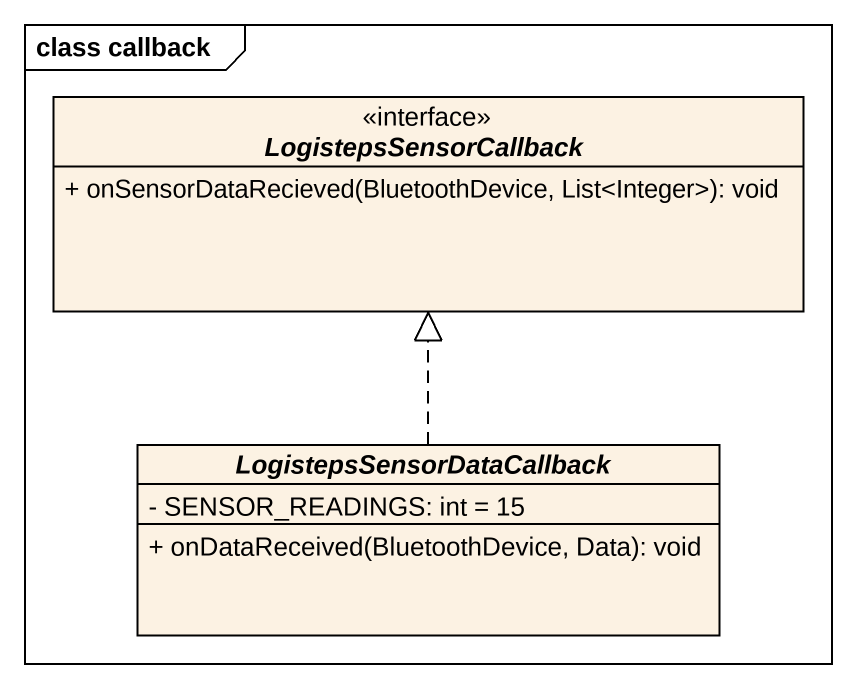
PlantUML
@startuml
mainframe class callback
hide circle
hide empty members
skinparam classAttributeIconSize 0
interface LogistepsSensorCallback <<interface>> {
  + onSensorDataRecieved(BluetoothDevice, List<Integer>): void
}
abstract class LogistepsSensorDataCallback {
  - SENSOR_READINGS: int = 15
  + onDataReceived(BluetoothDevice, Data): void
}
LogistepsSensorDataCallback .up.|> LogistepsSensorCallback
@enduml
